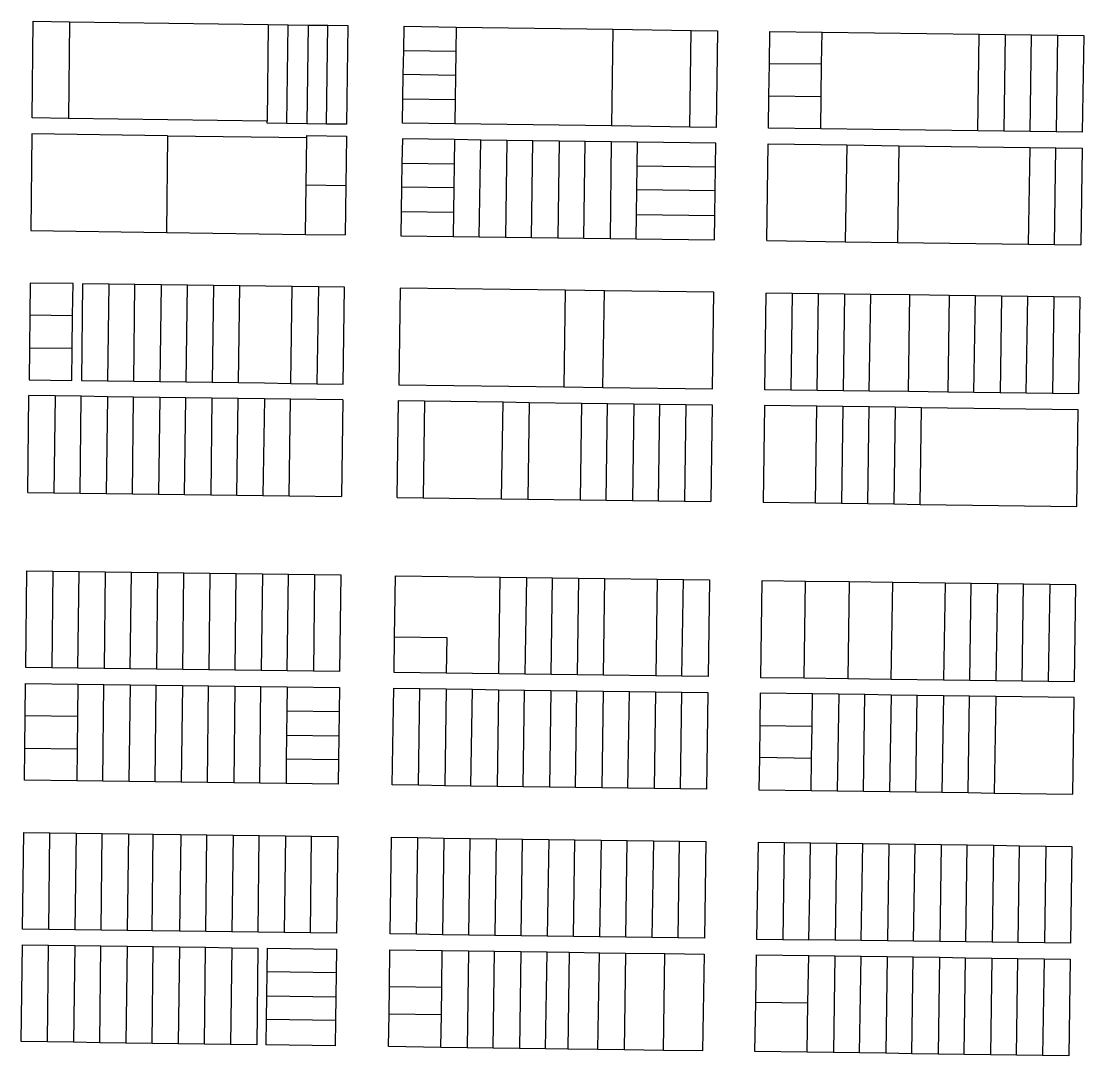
# Model space of a CAD drawing. Header units: inches. Extents: x 486468 to 494399, y 5455955 to 5460553.
# Drawn here: x 493523.7 to 493931.9, y 5456436.7 to 5456834.2 of the extents above; entities that cross this region are included whole.
import ezdxf

# ---------------------------------------------------------------- set-up
doc = ezdxf.new("R2010")
doc.units = ezdxf.units.IN
doc.header["$MEASUREMENT"] = 0
doc.layers.add('ParcelLines', color=10, linetype='Continuous')

msp = doc.modelspace()

# ---------------------------------------------------------------- linework, layer by layer
at = {"layer": 'ParcelLines', "color": 1}
for p, q in [((493527.808, 5456797.068), (493528.199, 5456834.226)), ((493528.199, 5456834.226), (493542.249, 5456834.036)), ((493542.249, 5456834.036), (493618.549, 5456832.987)), ((493618.549, 5456832.987), (493626.199, 5456832.887)), ((493626.199, 5456832.887), (493633.849, 5456832.777)), ((493633.849, 5456832.777), (493641.499, 5456832.677)), ((493640.999, 5456794.737), (493641.499, 5456832.677)), ((493641.499, 5456832.677), (493649.099, 5456832.577)), ((493649.099, 5456832.577), (493648.649, 5456794.627)), ((493670.609, 5456823.027), (493670.749, 5456832.277)), ((493670.749, 5456832.277), (493690.799, 5456831.997)), ((493690.799, 5456831.997), (493690.669, 5456822.727)), ((493690.799, 5456831.997), (493751.047, 5456831.148)), ((493751.047, 5456831.148), (493781.147, 5456830.718)), ((493781.147, 5456830.718), (493791.197, 5456830.578)), ((493791.197, 5456830.578), (493790.648, 5456793.428)), ((493811.137, 5456817.928), (493811.297, 5456830.328)), ((493811.297, 5456830.328), (493831.397, 5456830.059)), ((493831.397, 5456830.059), (493891.747, 5456829.259)), ((493891.747, 5456829.259), (493901.797, 5456829.129)), ((493901.797, 5456829.129), (493901.247, 5456791.98)), ((493901.797, 5456829.129), (493911.847, 5456828.99)), ((493911.847, 5456828.99), (493921.897, 5456828.86)), ((493921.897, 5456828.86), (493931.947, 5456828.73)), ((493931.947, 5456828.73), (493931.397, 5456791.58)), ((493670.479, 5456813.727), (493670.609, 5456823.027)), ((493690.669, 5456822.727), (493690.529, 5456813.427)), ((493810.967, 5456805.528), (493811.137, 5456817.928)), ((493831.057, 5456805.279), (493831.227, 5456817.679)), ((493670.339, 5456804.427), (493670.479, 5456813.727)), ((493690.529, 5456813.427), (493670.479, 5456813.727)), ((493690.529, 5456813.427), (493690.389, 5456804.127)), ((493670.199, 5456795.127), (493670.339, 5456804.427)), ((493670.339, 5456804.427), (493690.389, 5456804.127)), ((493690.389, 5456804.127), (493690.249, 5456794.847)), ((493810.798, 5456793.178), (493810.967, 5456805.528)), ((493830.898, 5456792.909), (493831.057, 5456805.279)), ((493541.8, 5456796.876), (493527.808, 5456797.068)), ((493618.149, 5456795.827), (493541.8, 5456796.876)), ((493618.149, 5456795.077), (493618.149, 5456795.827)), ((493625.749, 5456794.967), (493618.149, 5456795.077)), ((493633.399, 5456794.847), (493625.749, 5456794.967)), ((493640.999, 5456794.737), (493633.399, 5456794.847)), ((493648.649, 5456794.627), (493640.999, 5456794.737)), ((493690.249, 5456794.847), (493670.199, 5456795.127)), ((493750.499, 5456793.998), (493690.249, 5456794.847)), ((493527.741, 5456790.975), (493527.3, 5456753.776)), ((493579.9, 5456790.258), (493527.741, 5456790.975)), ((493579.9, 5456790.258), (493579.45, 5456753.077)), ((493579.9, 5456790.258), (493633.349, 5456789.524)), ((493633.349, 5456789.524), (493633.349, 5456790.277)), ((493633.349, 5456790.277), (493648.599, 5456790.077)), ((493648.599, 5456790.077), (493648.38, 5456771.127)), ((493780.598, 5456793.568), (493750.499, 5456793.998)), ((493790.648, 5456793.428), (493780.598, 5456793.568)), ((493830.898, 5456792.909), (493810.798, 5456793.178)), ((493891.197, 5456792.109), (493830.898, 5456792.909)), ((493901.247, 5456791.98), (493891.197, 5456792.109)), ((493911.297, 5456791.85), (493901.247, 5456791.98)), ((493921.347, 5456791.71), (493911.297, 5456791.85)), ((493931.397, 5456791.58), (493921.347, 5456791.71)), ((493633.13, 5456771.327), (493633.349, 5456789.524)), ((493670.099, 5456789.027), (493669.959, 5456779.727)), ((493690.149, 5456788.747), (493670.099, 5456789.027)), ((493700.199, 5456788.597), (493690.149, 5456788.747)), ((493710.249, 5456788.457), (493700.199, 5456788.597)), ((493710.249, 5456788.457), (493709.7, 5456751.278)), ((493720.299, 5456788.318), (493710.249, 5456788.457)), ((493730.349, 5456788.178), (493720.299, 5456788.318)), ((493740.349, 5456788.038), (493730.349, 5456788.178)), ((493750.399, 5456787.898), (493740.349, 5456788.038)), ((493760.449, 5456787.758), (493750.399, 5456787.898)), ((493760.309, 5456778.628), (493760.449, 5456787.758)), ((493790.598, 5456787.328), (493760.449, 5456787.758)), ((493790.468, 5456778.228), (493790.598, 5456787.328)), ((493810.149, 5456749.929), (493810.698, 5456787.078)), ((493810.698, 5456787.078), (493840.848, 5456786.679)), ((493840.848, 5456786.679), (493840.298, 5456749.53)), ((493840.848, 5456786.679), (493860.948, 5456786.409)), ((493860.948, 5456786.409), (493911.197, 5456785.75)), ((493911.197, 5456785.75), (493921.247, 5456785.61)), ((493921.247, 5456785.61), (493931.297, 5456785.48)), ((493931.297, 5456785.48), (493930.798, 5456748.331)), ((493669.959, 5456779.727), (493669.82, 5456770.427)), ((493669.959, 5456779.727), (493690.009, 5456779.427)), ((493690.009, 5456779.427), (493689.879, 5456770.177)), ((493760.179, 5456769.479), (493760.309, 5456778.628)), ((493790.329, 5456769.079), (493790.468, 5456778.228)), ((493632.9, 5456752.338), (493633.13, 5456771.327)), ((493633.13, 5456771.327), (493648.38, 5456771.127)), ((493648.38, 5456771.127), (493648.15, 5456752.128)), ((493669.82, 5456770.427), (493669.69, 5456761.128)), ((493689.879, 5456770.177), (493669.82, 5456770.427)), ((493689.879, 5456770.177), (493689.74, 5456760.878)), ((493760.039, 5456760.029), (493760.179, 5456769.479)), ((493790.189, 5456759.629), (493790.329, 5456769.079)), ((493669.69, 5456761.128), (493669.55, 5456751.828)), ((493669.69, 5456761.128), (493689.74, 5456760.878)), ((493759.899, 5456750.589), (493760.039, 5456760.029)), ((493790.049, 5456750.179), (493790.189, 5456759.629)), ((493527.3, 5456753.776), (493579.45, 5456753.077)), ((493579.45, 5456753.077), (493632.9, 5456752.338)), ((493632.9, 5456752.338), (493648.15, 5456752.128)), ((493669.55, 5456751.828), (493689.6, 5456751.558)), ((493689.6, 5456751.558), (493699.65, 5456751.418)), ((493699.65, 5456751.418), (493709.7, 5456751.278)), ((493709.7, 5456751.278), (493719.749, 5456751.138)), ((493719.749, 5456751.138), (493729.799, 5456750.999)), ((493729.799, 5456750.999), (493739.849, 5456750.869)), ((493739.849, 5456750.869), (493749.899, 5456750.729)), ((493749.899, 5456750.729), (493759.899, 5456750.589)), ((493759.899, 5456750.589), (493790.049, 5456750.179)), ((493810.149, 5456749.929), (493840.298, 5456749.53)), ((493840.298, 5456749.53), (493860.398, 5456749.26)), ((493860.398, 5456749.26), (493910.648, 5456748.601)), ((493910.648, 5456748.601), (493920.748, 5456748.461)), ((493920.748, 5456748.461), (493930.798, 5456748.331)), ((493527.051, 5456733.626), (493526.921, 5456721.476)), ((493543.551, 5456733.427), (493527.051, 5456733.626)), ((493543.401, 5456721.227), (493543.551, 5456733.427)), ((493547.201, 5456733.377), (493546.751, 5456696.177)), ((493557.251, 5456733.247), (493547.201, 5456733.377)), ((493567.35, 5456733.107), (493557.251, 5456733.247)), ((493577.4, 5456732.977), (493567.35, 5456733.107)), ((493577.4, 5456732.977), (493576.951, 5456695.777)), ((493587.5, 5456732.837), (493577.4, 5456732.977)), ((493597.55, 5456732.697), (493587.5, 5456732.837)), ((493607.6, 5456732.567), (493597.55, 5456732.697)), ((493607.101, 5456695.377), (493607.6, 5456732.567)), ((493637.85, 5456732.158), (493627.75, 5456732.298)), ((493647.9, 5456732.028), (493637.85, 5456732.158)), ((493647.35, 5456694.828), (493647.9, 5456732.028)), ((493669.25, 5456731.728), (493668.7, 5456694.578)), ((493732.7, 5456730.859), (493669.25, 5456731.728)), ((493732.7, 5456730.859), (493732.15, 5456693.709)), ((493747.75, 5456730.649), (493732.7, 5456730.859)), ((493789.749, 5456730.079), (493747.75, 5456730.649)), ((493789.25, 5456692.93), (493789.749, 5456730.079)), ((493809.35, 5456692.63), (493809.899, 5456729.779)), ((493819.949, 5456729.649), (493809.899, 5456729.779)), ((493829.998, 5456729.51), (493819.949, 5456729.649)), ((493840.048, 5456729.38), (493829.998, 5456729.51)), ((493840.048, 5456729.38), (493839.499, 5456692.231)), ((493850.098, 5456729.25), (493840.048, 5456729.38)), ((493865.148, 5456729.05), (493850.098, 5456729.25)), ((493880.248, 5456728.85), (493865.148, 5456729.05)), ((493890.298, 5456728.71), (493880.248, 5456728.85)), ((493900.348, 5456728.581), (493890.298, 5456728.71)), ((493900.348, 5456728.581), (493899.798, 5456691.432)), ((493910.398, 5456728.451), (493900.348, 5456728.581)), ((493920.448, 5456728.311), (493910.398, 5456728.451)), ((493930.498, 5456728.181), (493920.448, 5456728.311)), ((493930.498, 5456728.181), (493929.948, 5456691.032)), ((493526.921, 5456721.476), (493526.781, 5456708.676)), ((493543.251, 5456708.427), (493543.401, 5456721.227)), ((493526.781, 5456708.676), (493526.651, 5456696.476)), ((493543.101, 5456696.227), (493543.251, 5456708.427)), ((493526.651, 5456696.476), (493543.101, 5456696.227)), ((493546.751, 5456696.177), (493556.801, 5456696.047)), ((493556.801, 5456696.047), (493566.901, 5456695.907)), ((493566.901, 5456695.907), (493576.951, 5456695.777)), ((493576.951, 5456695.777), (493587.001, 5456695.647)), ((493587.001, 5456695.647), (493597.051, 5456695.507)), ((493597.051, 5456695.507), (493607.101, 5456695.377)), ((493627.251, 5456695.097), (493637.301, 5456694.968)), ((493637.301, 5456694.968), (493647.35, 5456694.828)), ((493668.7, 5456694.578), (493732.15, 5456693.709)), ((493732.15, 5456693.709), (493747.2, 5456693.509)), ((493747.2, 5456693.509), (493789.25, 5456692.93)), ((493819.4, 5456692.5), (493809.35, 5456692.63)), ((493829.45, 5456692.371), (493819.4, 5456692.5)), ((493839.499, 5456692.231), (493829.45, 5456692.371)), ((493849.549, 5456692.101), (493839.499, 5456692.231)), ((493864.648, 5456691.901), (493849.549, 5456692.101)), ((493526.152, 5456653.177), (493526.551, 5456690.376)), ((493536.651, 5456690.236), (493526.551, 5456690.376)), ((493546.701, 5456690.107), (493536.651, 5456690.236)), ((493556.751, 5456689.967), (493546.701, 5456690.107)), ((493556.751, 5456689.967), (493556.302, 5456652.778)), ((493566.801, 5456689.827), (493556.751, 5456689.967)), ((493566.351, 5456652.648), (493566.801, 5456689.827)), ((493576.851, 5456689.687), (493566.801, 5456689.827)), ((493586.901, 5456689.557), (493576.851, 5456689.687)), ((493586.451, 5456652.378), (493586.901, 5456689.557)), ((493596.951, 5456689.417), (493586.901, 5456689.557)), ((493596.951, 5456689.417), (493596.451, 5456652.248)), ((493607.051, 5456689.277), (493596.951, 5456689.417)), ((493617.101, 5456689.137), (493607.051, 5456689.277)), ((493617.101, 5456689.137), (493616.551, 5456651.978)), ((493627.151, 5456688.997), (493617.101, 5456689.137)), ((493626.601, 5456651.848), (493627.151, 5456688.997)), ((493647.251, 5456688.728), (493627.151, 5456688.997)), ((493647.251, 5456688.728), (493646.701, 5456651.579)), ((493668.051, 5456651.279), (493668.6, 5456688.478)), ((493668.6, 5456688.478), (493678.65, 5456688.338)), ((493678.65, 5456688.338), (493708.8, 5456687.929)), ((493708.251, 5456650.749), (493708.8, 5456687.929)), ((493708.8, 5456687.929), (493718.8, 5456687.789)), ((493879.698, 5456691.701), (493864.648, 5456691.901)), ((493889.748, 5456691.571), (493879.698, 5456691.701)), ((493899.798, 5456691.432), (493889.748, 5456691.571)), ((493909.848, 5456691.302), (493899.798, 5456691.432)), ((493919.898, 5456691.172), (493909.848, 5456691.302)), ((493929.948, 5456691.032), (493919.898, 5456691.172)), ((493718.8, 5456687.789), (493738.9, 5456687.52)), ((493738.9, 5456687.52), (493738.4, 5456650.35)), ((493738.9, 5456687.52), (493748.95, 5456687.38)), ((493748.95, 5456687.38), (493759, 5456687.24)), ((493759, 5456687.24), (493769.05, 5456687.11)), ((493769.05, 5456687.11), (493779.1, 5456686.97)), ((493779.1, 5456686.97), (493789.15, 5456686.83)), ((493789.15, 5456686.83), (493788.6, 5456649.68)), ((493809.25, 5456686.58), (493808.75, 5456649.43)), ((493829.35, 5456686.301), (493809.25, 5456686.58)), ((493828.85, 5456649.151), (493829.35, 5456686.301)), ((493839.4, 5456686.171), (493829.35, 5456686.301)), ((493849.449, 5456686.031), (493839.4, 5456686.171)), ((493848.95, 5456648.881), (493849.449, 5456686.031)), ((493859.499, 5456685.891), (493849.449, 5456686.031)), ((493869.548, 5456685.751), (493859.499, 5456685.891)), ((493929.848, 5456684.932), (493869.548, 5456685.751)), ((493929.349, 5456647.782), (493929.848, 5456684.932)), ((493526.152, 5456653.177), (493536.202, 5456653.047)), ((493536.202, 5456653.047), (493546.252, 5456652.907)), ((493546.252, 5456652.907), (493556.302, 5456652.778)), ((493556.302, 5456652.778), (493566.351, 5456652.648)), ((493566.351, 5456652.648), (493576.401, 5456652.518)), ((493576.401, 5456652.518), (493586.451, 5456652.378)), ((493586.451, 5456652.378), (493596.451, 5456652.248)), ((493596.451, 5456652.248), (493606.501, 5456652.118)), ((493606.501, 5456652.118), (493616.551, 5456651.978)), ((493616.551, 5456651.978), (493626.601, 5456651.848)), ((493626.601, 5456651.848), (493646.701, 5456651.579)), ((493668.051, 5456651.279), (493678.101, 5456651.149)), ((493678.101, 5456651.149), (493708.251, 5456650.749)), ((493708.251, 5456650.749), (493718.301, 5456650.619)), ((493718.301, 5456650.619), (493738.4, 5456650.35)), ((493738.4, 5456650.35), (493748.45, 5456650.22)), ((493748.45, 5456650.22), (493758.5, 5456650.08)), ((493758.5, 5456650.08), (493768.5, 5456649.95)), ((493768.5, 5456649.95), (493778.55, 5456649.82)), ((493778.55, 5456649.82), (493788.6, 5456649.68)), ((493808.75, 5456649.43), (493828.85, 5456649.151)), ((493828.85, 5456649.151), (493838.9, 5456649.021)), ((493838.9, 5456649.021), (493848.95, 5456648.881)), ((493848.95, 5456648.881), (493859, 5456648.741)), ((493859, 5456648.741), (493869.05, 5456648.601)), ((493869.05, 5456648.601), (493929.349, 5456647.782)), ((493525.354, 5456585.927), (493525.802, 5456623.077)), ((493525.802, 5456623.077), (493535.852, 5456622.947)), ((493535.852, 5456622.947), (493535.404, 5456585.797)), ((493535.852, 5456622.947), (493545.902, 5456622.807)), ((493545.452, 5456585.657), (493545.902, 5456622.807)), ((493545.902, 5456622.807), (493555.952, 5456622.677)), ((493555.952, 5456622.677), (493555.502, 5456585.528)), ((493555.952, 5456622.677), (493566.002, 5456622.548)), ((493565.552, 5456585.398), (493566.002, 5456622.548)), ((493566.002, 5456622.548), (493576.052, 5456622.408)), ((493576.052, 5456622.408), (493575.652, 5456585.259)), ((493576.052, 5456622.408), (493586.102, 5456622.278)), ((493585.702, 5456585.129), (493586.102, 5456622.278)), ((493586.102, 5456622.278), (493596.152, 5456622.138)), ((493596.152, 5456622.138), (493606.202, 5456622.008)), ((493605.802, 5456584.859), (493606.202, 5456622.008)), ((493606.202, 5456622.008), (493616.302, 5456621.878)), ((493616.302, 5456621.878), (493615.852, 5456584.729)), ((493616.302, 5456621.878), (493626.351, 5456621.738)), ((493626.351, 5456621.738), (493636.401, 5456621.608)), ((493636.401, 5456621.608), (493635.952, 5456584.459)), ((493636.401, 5456621.608), (493646.451, 5456621.479)), ((493646.451, 5456621.479), (493646.002, 5456584.329)), ((493667.102, 5456597.73), (493667.451, 5456621.179)), ((493667.451, 5456621.179), (493707.651, 5456620.639)), ((493707.651, 5456620.639), (493717.751, 5456620.509)), ((493717.751, 5456620.509), (493727.801, 5456620.379)), ((493727.251, 5456583.23), (493727.801, 5456620.379)), ((493727.801, 5456620.379), (493737.851, 5456620.25)), ((493737.851, 5456620.25), (493747.901, 5456620.12)), ((493747.901, 5456620.12), (493768.051, 5456619.85)), ((493768.051, 5456619.85), (493778.101, 5456619.71)), ((493778.101, 5456619.71), (493788.15, 5456619.58)), ((493788.15, 5456619.58), (493787.601, 5456582.431)), ((493808.25, 5456619.23), (493807.751, 5456582.131)), ((493825, 5456619.011), (493808.25, 5456619.23)), ((493824.501, 5456581.902), (493825, 5456619.011)), ((493841.75, 5456618.791), (493825, 5456619.011)), ((493858.55, 5456618.561), (493841.75, 5456618.791)), ((493858, 5456581.442), (493858.55, 5456618.561)), ((493878.65, 5456618.292), (493858.55, 5456618.561)), ((493888.7, 5456618.162), (493878.65, 5456618.292)), ((493888.15, 5456581.032), (493888.7, 5456618.162)), ((493898.75, 5456618.033), (493888.7, 5456618.162)), ((493898.75, 5456618.033), (493898.2, 5456580.893)), ((493908.8, 5456617.893), (493898.75, 5456618.033)), ((493918.85, 5456617.763), (493908.8, 5456617.893)), ((493928.9, 5456617.633), (493918.85, 5456617.763)), ((493928.35, 5456580.483), (493928.9, 5456617.633)), ((493666.902, 5456584.03), (493667.102, 5456597.73)), ((493667.102, 5456597.73), (493687.201, 5456597.48)), ((493535.404, 5456585.797), (493525.354, 5456585.927)), ((493545.452, 5456585.657), (493535.404, 5456585.797)), ((493555.502, 5456585.528), (493545.452, 5456585.657)), ((493565.552, 5456585.398), (493555.502, 5456585.528)), ((493575.652, 5456585.259), (493565.552, 5456585.398)), ((493585.702, 5456585.129), (493575.652, 5456585.259)), ((493595.752, 5456584.999), (493585.702, 5456585.129)), ((493605.802, 5456584.859), (493595.752, 5456584.999)), ((493615.852, 5456584.729), (493605.802, 5456584.859)), ((493625.902, 5456584.599), (493615.852, 5456584.729)), ((493635.952, 5456584.459), (493625.902, 5456584.599)), ((493646.002, 5456584.329), (493635.952, 5456584.459)), ((493687.002, 5456583.77), (493666.902, 5456584.03)), ((493707.151, 5456583.5), (493687.002, 5456583.77)), ((493717.201, 5456583.37), (493707.151, 5456583.5)), ((493727.251, 5456583.23), (493717.201, 5456583.37)), ((493737.301, 5456583.1), (493727.251, 5456583.23)), ((493747.351, 5456582.961), (493737.301, 5456583.1)), ((493767.501, 5456582.701), (493747.351, 5456582.961)), ((493777.551, 5456582.561), (493767.501, 5456582.701)), ((493787.601, 5456582.431), (493777.551, 5456582.561)), ((493807.751, 5456582.131), (493824.501, 5456581.902)), ((493824.501, 5456581.902), (493841.251, 5456581.672)), ((493525.154, 5456567.328), (493525.304, 5456579.828)), ((493525.304, 5456579.828), (493545.404, 5456579.558)), ((493545.404, 5456579.558), (493545.254, 5456567.078)), ((493545.404, 5456579.558), (493555.452, 5456579.428)), ((493555.004, 5456542.278), (493555.452, 5456579.428)), ((493555.452, 5456579.428), (493565.502, 5456579.288)), ((493565.502, 5456579.288), (493575.552, 5456579.159)), ((493575.552, 5456579.159), (493585.602, 5456579.029)), ((493585.602, 5456579.029), (493585.154, 5456541.879)), ((493585.602, 5456579.029), (493595.652, 5456578.889)), ((493595.652, 5456578.889), (493605.702, 5456578.759)), ((493605.702, 5456578.759), (493615.752, 5456578.629)), ((493615.353, 5456541.479), (493615.752, 5456578.629)), ((493615.752, 5456578.629), (493625.802, 5456578.499)), ((493625.802, 5456578.499), (493645.952, 5456578.229)), ((493645.952, 5456578.229), (493645.832, 5456568.929)), ((493666.252, 5456540.78), (493666.802, 5456577.93)), ((493666.802, 5456577.93), (493676.852, 5456577.8)), ((493676.302, 5456540.65), (493676.852, 5456577.8)), ((493676.852, 5456577.8), (493686.902, 5456577.66)), ((493686.902, 5456577.66), (493697.002, 5456577.53)), ((493841.251, 5456581.672), (493858, 5456581.442)), ((493858, 5456581.442), (493878.1, 5456581.172)), ((493878.1, 5456581.172), (493888.15, 5456581.032)), ((493888.15, 5456581.032), (493898.2, 5456580.893)), ((493898.2, 5456580.893), (493908.25, 5456580.763)), ((493908.25, 5456580.763), (493918.3, 5456580.623)), ((493918.3, 5456580.623), (493928.35, 5456580.483)), ((493696.452, 5456540.38), (493697.002, 5456577.53)), ((493697.002, 5456577.53), (493707.051, 5456577.39)), ((493707.051, 5456577.39), (493717.101, 5456577.26)), ((493717.101, 5456577.26), (493727.151, 5456577.13)), ((493727.151, 5456577.13), (493726.602, 5456539.98)), ((493727.151, 5456577.13), (493737.201, 5456577)), ((493737.201, 5456577), (493747.301, 5456576.861)), ((493747.301, 5456576.861), (493757.351, 5456576.731)), ((493756.802, 5456539.581), (493757.351, 5456576.731)), ((493757.351, 5456576.731), (493767.401, 5456576.601)), ((493767.401, 5456576.601), (493777.451, 5456576.471)), ((493777.451, 5456576.471), (493787.551, 5456576.331)), ((493787.551, 5456576.331), (493787.001, 5456539.181)), ((493807.651, 5456576.031), (493807.471, 5456563.631)), ((493827.751, 5456575.762), (493807.651, 5456576.031)), ((493827.571, 5456563.382), (493827.751, 5456575.762)), ((493837.801, 5456575.622), (493827.751, 5456575.762)), ((493837.801, 5456575.622), (493837.251, 5456538.482)), ((493847.851, 5456575.482), (493837.801, 5456575.622)), ((493847.301, 5456538.352), (493847.851, 5456575.482)), ((493857.901, 5456575.342), (493847.851, 5456575.482)), ((493867.95, 5456575.212), (493857.901, 5456575.342)), ((493867.401, 5456538.083), (493867.95, 5456575.212)), ((493878, 5456575.072), (493867.95, 5456575.212)), ((493878, 5456575.072), (493877.451, 5456537.953)), ((493888.05, 5456574.932), (493878, 5456575.072)), ((493898.1, 5456574.793), (493888.05, 5456574.932)), ((493898.1, 5456574.793), (493897.551, 5456537.684)), ((493928.25, 5456574.383), (493898.1, 5456574.793)), ((493927.701, 5456537.284), (493928.25, 5456574.383)), ((493525.004, 5456554.878), (493525.154, 5456567.328)), ((493545.254, 5456567.078), (493525.154, 5456567.328)), ((493545.254, 5456567.078), (493545.104, 5456554.628)), ((493625.702, 5456569.179), (493625.602, 5456559.929)), ((493645.832, 5456568.929), (493645.722, 5456559.629)), ((493807.471, 5456563.631), (493807.291, 5456551.281)), ((493827.381, 5456550.982), (493827.571, 5456563.382)), ((493625.602, 5456559.929), (493625.502, 5456550.629)), ((493645.722, 5456559.629), (493645.612, 5456550.379)), ((493524.854, 5456542.678), (493525.004, 5456554.878)), ((493525.004, 5456554.878), (493545.104, 5456554.628)), ((493625.502, 5456550.629), (493625.402, 5456541.349)), ((493645.612, 5456550.379), (493645.502, 5456541.079)), ((493807.291, 5456551.281), (493807.101, 5456538.881)), ((493544.954, 5456542.408), (493524.854, 5456542.678)), ((493555.004, 5456542.278), (493544.954, 5456542.408)), ((493565.054, 5456542.148), (493555.004, 5456542.278)), ((493575.104, 5456542.018), (493565.054, 5456542.148)), ((493585.154, 5456541.879), (493575.104, 5456542.018)), ((493595.253, 5456541.749), (493585.154, 5456541.879)), ((493605.303, 5456541.619), (493595.253, 5456541.749)), ((493615.353, 5456541.479), (493605.303, 5456541.619)), ((493625.402, 5456541.349), (493615.353, 5456541.479)), ((493645.502, 5456541.079), (493625.402, 5456541.349)), ((493676.302, 5456540.65), (493666.252, 5456540.78)), ((493686.402, 5456540.51), (493676.302, 5456540.65)), ((493696.452, 5456540.38), (493686.402, 5456540.51)), ((493706.502, 5456540.25), (493696.452, 5456540.38)), ((493716.552, 5456540.12), (493706.502, 5456540.25)), ((493726.602, 5456539.98), (493716.552, 5456540.12)), ((493736.702, 5456539.85), (493726.602, 5456539.98)), ((493746.752, 5456539.721), (493736.702, 5456539.85)), ((493756.802, 5456539.581), (493746.752, 5456539.721)), ((493766.851, 5456539.451), (493756.802, 5456539.581)), ((493776.951, 5456539.311), (493766.851, 5456539.451)), ((493787.001, 5456539.181), (493776.951, 5456539.311)), ((493807.101, 5456538.881), (493827.201, 5456538.612)), ((493827.201, 5456538.612), (493837.251, 5456538.482)), ((493837.251, 5456538.482), (493847.301, 5456538.352)), ((493847.301, 5456538.352), (493857.351, 5456538.223)), ((493857.351, 5456538.223), (493867.401, 5456538.083)), ((493867.401, 5456538.083), (493877.451, 5456537.953)), ((493877.451, 5456537.953), (493887.501, 5456537.823)), ((493887.501, 5456537.823), (493897.551, 5456537.684)), ((493897.551, 5456537.684), (493927.701, 5456537.284)), ((493524.155, 5456485.429), (493524.604, 5456522.578)), ((493524.604, 5456522.578), (493534.654, 5456522.438)), ((493534.654, 5456522.438), (493544.704, 5456522.308)), ((493544.704, 5456522.308), (493554.754, 5456522.178)), ((493554.754, 5456522.178), (493564.854, 5456522.048)), ((493564.854, 5456522.048), (493574.354, 5456521.918)), ((493574.354, 5456521.918), (493584.954, 5456521.779)), ((493584.954, 5456521.779), (493595.004, 5456521.639)), ((493595.004, 5456521.639), (493605.054, 5456521.509)), ((493605.054, 5456521.509), (493615.104, 5456521.379)), ((493614.654, 5456484.19), (493615.104, 5456521.379)), ((493615.104, 5456521.379), (493625.153, 5456521.239)), ((493625.153, 5456521.239), (493635.203, 5456521.109)), ((493635.203, 5456521.109), (493645.253, 5456520.979)), ((493645.253, 5456520.979), (493644.804, 5456483.78)), ((493665.403, 5456483.53), (493665.952, 5456520.68)), ((493665.952, 5456520.68), (493676.002, 5456520.54)), ((493676.002, 5456520.54), (493686.102, 5456520.4)), ((493686.102, 5456520.4), (493685.553, 5456483.251)), ((493686.102, 5456520.4), (493696.152, 5456520.271)), ((493695.603, 5456483.121), (493696.152, 5456520.271)), ((493696.152, 5456520.271), (493706.202, 5456520.131)), ((493706.202, 5456520.131), (493705.653, 5456482.981)), ((493706.202, 5456520.131), (493716.252, 5456519.991)), ((493716.252, 5456519.991), (493726.352, 5456519.851)), ((493726.352, 5456519.851), (493725.802, 5456482.701)), ((493726.352, 5456519.851), (493736.402, 5456519.721)), ((493735.852, 5456482.571), (493736.402, 5456519.721)), ((493736.402, 5456519.721), (493746.452, 5456519.582)), ((493746.452, 5456519.582), (493745.902, 5456482.432)), ((493746.452, 5456519.582), (493756.502, 5456519.442)), ((493755.952, 5456482.292), (493756.502, 5456519.442)), ((493756.502, 5456519.442), (493766.552, 5456519.312)), ((493766.552, 5456519.312), (493766.002, 5456482.162)), ((493766.552, 5456519.312), (493776.652, 5456519.172)), ((493776.052, 5456482.022), (493776.652, 5456519.172)), ((493776.652, 5456519.172), (493786.702, 5456519.032)), ((493786.702, 5456519.032), (493786.152, 5456481.882)), ((493806.809, 5456518.782), (493806.257, 5456481.582)), ((493806.809, 5456518.782), (493816.855, 5456518.647)), ((493816.855, 5456518.647), (493816.304, 5456481.448)), ((493816.855, 5456518.647), (493826.901, 5456518.513)), ((493826.631, 5456499.933), (493826.901, 5456518.513)), ((493826.901, 5456518.513), (493836.951, 5456518.383)), ((493836.951, 5456518.383), (493836.402, 5456481.183)), ((493836.951, 5456518.383), (493847.001, 5456518.243)), ((493847.001, 5456518.243), (493857.051, 5456518.113)), ((493857.051, 5456518.113), (493867.101, 5456517.983)), ((493866.551, 5456480.783), (493867.101, 5456517.983)), ((493867.101, 5456517.983), (493877.151, 5456517.843)), ((493877.151, 5456517.843), (493887.201, 5456517.713)), ((493887.201, 5456517.713), (493897.251, 5456517.584)), ((493897.251, 5456517.584), (493896.701, 5456480.384)), ((493897.251, 5456517.584), (493907.301, 5456517.444)), ((493907.301, 5456517.444), (493917.351, 5456517.314)), ((493917.351, 5456517.314), (493927.401, 5456517.184)), ((493927.401, 5456517.184), (493926.851, 5456479.984)), ((493534.255, 5456485.289), (493524.155, 5456485.429)), ((493544.305, 5456485.159), (493534.255, 5456485.289)), ((493554.355, 5456485.019), (493544.305, 5456485.159)), ((493564.405, 5456484.879), (493554.355, 5456485.019)), ((493573.905, 5456484.749), (493564.405, 5456484.879)), ((493584.504, 5456484.609), (493573.905, 5456484.749)), ((493594.554, 5456484.47), (493584.504, 5456484.609)), ((493604.604, 5456484.33), (493594.554, 5456484.47)), ((493614.654, 5456484.19), (493604.604, 5456484.33)), ((493624.704, 5456484.06), (493614.654, 5456484.19)), ((493634.754, 5456483.92), (493624.704, 5456484.06)), ((493644.804, 5456483.78), (493634.754, 5456483.92)), ((493675.503, 5456483.391), (493665.403, 5456483.53)), ((493685.553, 5456483.251), (493675.503, 5456483.391)), ((493695.603, 5456483.121), (493685.553, 5456483.251)), ((493705.653, 5456482.981), (493695.603, 5456483.121)), ((493715.702, 5456482.841), (493705.653, 5456482.981)), ((493725.802, 5456482.701), (493715.702, 5456482.841)), ((493735.852, 5456482.571), (493725.802, 5456482.701)), ((493745.902, 5456482.432), (493735.852, 5456482.571)), ((493755.952, 5456482.292), (493745.902, 5456482.432)), ((493766.002, 5456482.162), (493755.952, 5456482.292)), ((493776.052, 5456482.022), (493766.002, 5456482.162)), ((493786.152, 5456481.882), (493776.052, 5456482.022)), ((493806.257, 5456481.582), (493816.304, 5456481.448)), ((493816.304, 5456481.448), (493826.352, 5456481.313)), ((493836.402, 5456481.183), (493826.352, 5456481.313)), ((493846.451, 5456481.053), (493836.402, 5456481.183)), ((493856.501, 5456480.913), (493846.451, 5456481.053)), ((493866.551, 5456480.783), (493856.501, 5456480.913)), ((493876.601, 5456480.653), (493866.551, 5456480.783)), ((493886.651, 5456480.513), (493876.601, 5456480.653)), ((493896.701, 5456480.384), (493886.651, 5456480.513)), ((493906.751, 5456480.254), (493896.701, 5456480.384)), ((493916.801, 5456480.114), (493906.751, 5456480.254)), ((493926.851, 5456479.984), (493916.801, 5456480.114)), ((493523.655, 5456442.179), (493524.105, 5456479.329)), ((493524.105, 5456479.329), (493534.155, 5456479.189)), ((493534.155, 5456479.189), (493544.205, 5456479.059)), ((493544.205, 5456479.059), (493554.255, 5456478.929)), ((493554.255, 5456478.929), (493564.305, 5456478.799)), ((493564.305, 5456478.799), (493574.355, 5456478.669)), ((493574.355, 5456478.669), (493584.455, 5456478.529)), ((493584.455, 5456478.529), (493594.504, 5456478.4)), ((493594.504, 5456478.4), (493604.554, 5456478.26)), ((493604.554, 5456478.26), (493614.604, 5456478.13)), ((493614.604, 5456478.13), (493614.155, 5456440.93)), ((493618.144, 5456468.93), (493618.254, 5456478.08)), ((493618.254, 5456478.08), (493644.754, 5456477.68)), ((493644.754, 5456477.68), (493644.644, 5456468.58)), ((493665.144, 5456463.38), (493665.353, 5456477.43)), ((493665.353, 5456477.43), (493685.453, 5456477.151)), ((493685.453, 5456477.151), (493695.503, 5456477.011)), ((493695.503, 5456477.011), (493705.553, 5456476.881)), ((493705.004, 5456439.682), (493705.553, 5456476.881)), ((493705.553, 5456476.881), (493715.653, 5456476.741)), ((493715.653, 5456476.741), (493725.702, 5456476.601)), ((493725.702, 5456476.601), (493734.202, 5456476.491)), ((493734.202, 5456476.491), (493745.802, 5456476.331)), ((493745.253, 5456439.132), (493745.802, 5456476.331)), ((493745.802, 5456476.331), (493755.852, 5456476.192)), ((493755.852, 5456476.192), (493770.952, 5456475.982)), ((493770.402, 5456438.793), (493770.952, 5456475.982)), ((493770.952, 5456475.982), (493786.052, 5456475.782)), ((493786.052, 5456475.782), (493785.502, 5456438.583)), ((493805.882, 5456457.232), (493806.152, 5456475.482)), ((493806.152, 5456475.482), (493826.252, 5456475.213)), ((493825.982, 5456456.934), (493826.252, 5456475.213)), ((493826.252, 5456475.213), (493836.302, 5456475.083)), ((493836.302, 5456475.083), (493835.752, 5456437.934)), ((493836.302, 5456475.083), (493846.352, 5456474.953)), ((493845.802, 5456437.804), (493846.352, 5456474.953)), ((493846.352, 5456474.953), (493856.401, 5456474.813)), ((493856.401, 5456474.813), (493866.451, 5456474.683)), ((493865.902, 5456437.534), (493866.451, 5456474.683)), ((493866.451, 5456474.683), (493876.501, 5456474.553)), ((493876.501, 5456474.553), (493875.952, 5456437.404)), ((493876.501, 5456474.553), (493886.551, 5456474.413)), ((493886.551, 5456474.413), (493896.601, 5456474.284)), ((493896.601, 5456474.284), (493896.052, 5456437.135)), ((493896.601, 5456474.284), (493906.651, 5456474.154)), ((493906.102, 5456437.005), (493906.651, 5456474.154)), ((493906.651, 5456474.154), (493916.701, 5456474.014)), ((493916.701, 5456474.014), (493926.751, 5456473.884)), ((493926.751, 5456473.884), (493926.202, 5456436.735)), ((493618.034, 5456459.78), (493618.144, 5456468.93)), ((493644.644, 5456468.58), (493644.534, 5456459.43)), ((493664.984, 5456452.73), (493665.144, 5456463.38)), ((493665.144, 5456463.38), (493685.244, 5456463.131)), ((493617.925, 5456450.63), (493618.034, 5456459.78)), ((493644.534, 5456459.43), (493644.424, 5456450.28)), ((493685.094, 5456452.481), (493685.244, 5456463.131)), ((493805.602, 5456438.333), (493805.882, 5456457.232)), ((493664.804, 5456440.231), (493664.984, 5456452.73)), ((493685.094, 5456452.481), (493664.984, 5456452.73)), ((493617.805, 5456440.88), (493617.925, 5456450.63)), ((493644.424, 5456450.28), (493644.305, 5456440.531)), ((493533.705, 5456442.039), (493523.655, 5456442.179)), ((493543.755, 5456441.899), (493533.705, 5456442.039)), ((493553.855, 5456441.759), (493543.755, 5456441.899)), ((493563.905, 5456441.629), (493553.855, 5456441.759)), ((493573.955, 5456441.489), (493563.905, 5456441.629)), ((493584.005, 5456441.349), (493573.955, 5456441.489)), ((493594.055, 5456441.209), (493584.005, 5456441.349)), ((493604.105, 5456441.07), (493594.055, 5456441.209)), ((493614.155, 5456440.93), (493604.105, 5456441.07)), ((493644.305, 5456440.531), (493617.805, 5456440.88)), ((493684.904, 5456439.962), (493664.804, 5456440.231)), ((493694.954, 5456439.822), (493684.904, 5456439.962)), ((493705.004, 5456439.682), (493694.954, 5456439.822)), ((493715.104, 5456439.542), (493705.004, 5456439.682)), ((493725.153, 5456439.402), (493715.104, 5456439.542)), ((493733.653, 5456439.292), (493725.153, 5456439.402)), ((493745.253, 5456439.132), (493733.653, 5456439.292)), ((493755.303, 5456438.993), (493745.253, 5456439.132)), ((493770.402, 5456438.793), (493755.303, 5456438.993)), ((493785.502, 5456438.583), (493770.402, 5456438.793)), ((493825.702, 5456438.064), (493805.602, 5456438.333)), ((493835.752, 5456437.934), (493825.702, 5456438.064)), ((493845.802, 5456437.804), (493835.752, 5456437.934)), ((493855.852, 5456437.674), (493845.802, 5456437.804)), ((493865.902, 5456437.534), (493855.852, 5456437.674)), ((493875.952, 5456437.404), (493865.902, 5456437.534)), ((493886.002, 5456437.274), (493875.952, 5456437.404)), ((493896.052, 5456437.135), (493886.002, 5456437.274)), ((493906.102, 5456437.005), (493896.052, 5456437.135)), ((493916.152, 5456436.875), (493906.102, 5456437.005)), ((493926.202, 5456436.735), (493916.152, 5456436.875))]:
    msp.add_line(p, q, dxfattribs=at)
for points in [[(493542.249, 5456834.036), (493542.249, 5456834.026), (493541.8, 5456796.876)], [(493618.549, 5456832.987), (493618.549, 5456832.977), (493618.149, 5456795.827)], [(493625.749, 5456794.967), (493625.749, 5456794.977), (493626.199, 5456832.877), (493626.199, 5456832.887)], [(493633.849, 5456832.777), (493633.399, 5456794.877), (493633.399, 5456794.847)], [(493751.047, 5456831.148), (493751.047, 5456831.128), (493750.499, 5456793.998)], [(493780.598, 5456793.568), (493780.598, 5456793.578), (493781.147, 5456830.718)], [(493831.227, 5456817.679), (493831.397, 5456830.029), (493831.397, 5456830.059)], [(493891.197, 5456792.109), (493891.747, 5456829.229), (493891.747, 5456829.259)], [(493911.297, 5456791.85), (493911.847, 5456828.98), (493911.847, 5456828.99)], [(493921.897, 5456828.86), (493921.897, 5456828.83), (493921.347, 5456791.71)], [(493670.609, 5456823.027), (493690.649, 5456822.727), (493690.669, 5456822.727)], [(493831.227, 5456817.679), (493811.147, 5456817.928), (493811.137, 5456817.928)], [(493810.967, 5456805.528), (493831.047, 5456805.279), (493831.057, 5456805.279)], [(493690.149, 5456788.747), (493690.149, 5456788.727), (493690.009, 5456779.427)], [(493699.65, 5456751.418), (493699.65, 5456751.428), (493700.199, 5456788.577), (493700.199, 5456788.597)], [(493719.749, 5456751.138), (493719.749, 5456751.178), (493720.299, 5456788.318)], [(493730.349, 5456788.178), (493729.799, 5456751.029), (493729.799, 5456750.999)], [(493739.849, 5456750.869), (493739.849, 5456750.879), (493740.349, 5456788.028), (493740.349, 5456788.038)], [(493750.399, 5456787.898), (493750.399, 5456787.878), (493749.899, 5456750.729)], [(493860.948, 5456786.409), (493860.948, 5456786.379), (493860.398, 5456749.26)], [(493911.197, 5456785.75), (493911.197, 5456785.73), (493910.648, 5456748.601)], [(493920.748, 5456748.461), (493921.247, 5456785.58), (493921.247, 5456785.61)], [(493760.309, 5456778.628), (493790.448, 5456778.228), (493790.468, 5456778.228)], [(493790.329, 5456769.079), (493790.299, 5456769.079), (493760.199, 5456769.479), (493760.179, 5456769.479)], [(493689.74, 5456760.878), (493689.6, 5456751.578), (493689.6, 5456751.558)], [(493760.039, 5456760.029), (493760.049, 5456760.029), (493790.189, 5456759.629)], [(493557.251, 5456733.247), (493557.251, 5456733.227), (493556.801, 5456696.077), (493556.801, 5456696.047)], [(493566.901, 5456695.907), (493566.901, 5456695.927), (493567.35, 5456733.107)], [(493587.001, 5456695.647), (493587.001, 5456695.677), (493587.5, 5456732.827), (493587.5, 5456732.837)], [(493597.55, 5456732.697), (493597.55, 5456732.677), (493597.051, 5456695.527), (493597.051, 5456695.507)], [(493627.75, 5456732.298), (493617.7, 5456732.427), (493607.6, 5456732.567)], [(493627.251, 5456695.097), (493627.251, 5456695.127), (493627.75, 5456732.278), (493627.75, 5456732.298)], [(493637.85, 5456732.158), (493637.301, 5456694.978), (493637.301, 5456694.968)], [(493747.2, 5456693.509), (493747.75, 5456730.629), (493747.75, 5456730.649)], [(493819.949, 5456729.649), (493819.4, 5456692.53), (493819.4, 5456692.5)], [(493829.45, 5456692.371), (493829.45, 5456692.381), (493829.998, 5456729.51)], [(493849.549, 5456692.101), (493849.549, 5456692.131), (493850.098, 5456729.25)], [(493864.648, 5456691.901), (493864.648, 5456691.931), (493865.148, 5456729.05)], [(493880.248, 5456728.85), (493879.698, 5456691.731), (493879.698, 5456691.701)], [(493889.748, 5456691.571), (493889.748, 5456691.581), (493890.298, 5456728.71)], [(493909.848, 5456691.302), (493909.848, 5456691.332), (493910.398, 5456728.451)], [(493920.448, 5456728.311), (493919.898, 5456691.182), (493919.898, 5456691.172)], [(493526.921, 5456721.476), (493526.951, 5456721.476), (493543.401, 5456721.227)], [(493543.251, 5456708.427), (493526.801, 5456708.676), (493526.781, 5456708.676)], [(493607.101, 5456695.377), (493617.151, 5456695.237), (493627.251, 5456695.097)], [(493536.651, 5456690.236), (493536.651, 5456690.226), (493536.202, 5456653.077), (493536.202, 5456653.047)], [(493546.252, 5456652.907), (493546.252, 5456652.927), (493546.701, 5456690.077), (493546.701, 5456690.107)], [(493576.851, 5456689.687), (493576.851, 5456689.677), (493576.401, 5456652.528), (493576.401, 5456652.518)], [(493606.501, 5456652.118), (493606.501, 5456652.128), (493607.051, 5456689.277)], [(493678.65, 5456688.338), (493678.65, 5456688.328), (493678.101, 5456651.179), (493678.101, 5456651.149)], [(493718.8, 5456687.789), (493718.8, 5456687.779), (493718.301, 5456650.629), (493718.301, 5456650.619)], [(493748.45, 5456650.22), (493748.45, 5456650.23), (493748.95, 5456687.38)], [(493759, 5456687.24), (493759, 5456687.23), (493758.5, 5456650.08)], [(493768.5, 5456649.95), (493769.05, 5456687.08), (493769.05, 5456687.11)], [(493779.1, 5456686.97), (493778.55, 5456649.83), (493778.55, 5456649.82)], [(493839.4, 5456686.171), (493839.4, 5456686.131), (493838.9, 5456649.021)], [(493859.499, 5456685.891), (493859.499, 5456685.881), (493859, 5456648.741)], [(493869.05, 5456648.601), (493869.548, 5456685.731), (493869.548, 5456685.751)], [(493596.152, 5456622.138), (493596.152, 5456622.128), (493595.752, 5456584.999)], [(493625.902, 5456584.599), (493626.351, 5456621.728), (493626.351, 5456621.738)], [(493707.151, 5456583.5), (493707.651, 5456620.629), (493707.651, 5456620.639)], [(493717.751, 5456620.509), (493717.201, 5456583.38), (493717.201, 5456583.37)], [(493737.851, 5456620.25), (493737.851, 5456620.23), (493737.301, 5456583.1)], [(493747.351, 5456582.961), (493747.901, 5456620.08), (493747.901, 5456620.12)], [(493768.051, 5456619.85), (493768.051, 5456619.83), (493767.501, 5456582.701)], [(493777.551, 5456582.561), (493778.101, 5456619.68), (493778.101, 5456619.71)], [(493841.75, 5456618.791), (493841.75, 5456618.781), (493841.251, 5456581.682), (493841.251, 5456581.672)], [(493878.65, 5456618.292), (493878.65, 5456618.282), (493878.1, 5456581.182), (493878.1, 5456581.172)], [(493908.25, 5456580.763), (493908.25, 5456580.783), (493908.8, 5456617.883), (493908.8, 5456617.893)], [(493918.85, 5456617.763), (493918.3, 5456580.633), (493918.3, 5456580.623)], [(493687.201, 5456597.48), (493687.002, 5456583.78), (493687.002, 5456583.77)], [(493565.502, 5456579.288), (493565.502, 5456579.278), (493565.054, 5456542.148)], [(493575.104, 5456542.018), (493575.104, 5456542.028), (493575.552, 5456579.159)], [(493595.253, 5456541.749), (493595.652, 5456578.879), (493595.652, 5456578.889)], [(493605.702, 5456578.759), (493605.303, 5456541.629), (493605.303, 5456541.619)], [(493625.802, 5456578.499), (493625.802, 5456578.479), (493625.702, 5456569.179)], [(493686.902, 5456577.66), (493686.402, 5456540.53), (493686.402, 5456540.51)], [(493707.051, 5456577.39), (493707.051, 5456577.38), (493706.502, 5456540.25)], [(493716.552, 5456540.12), (493716.552, 5456540.13), (493717.101, 5456577.26)], [(493736.702, 5456539.85), (493737.201, 5456576.98), (493737.201, 5456577)], [(493747.301, 5456576.861), (493746.752, 5456539.731), (493746.752, 5456539.721)], [(493767.401, 5456576.601), (493767.401, 5456576.581), (493766.851, 5456539.451)], [(493776.951, 5456539.311), (493777.451, 5456576.431), (493777.451, 5456576.471)], [(493857.901, 5456575.342), (493857.901, 5456575.332), (493857.351, 5456538.233), (493857.351, 5456538.223)], [(493887.501, 5456537.823), (493887.501, 5456537.833), (493888.05, 5456574.932)], [(493645.832, 5456568.929), (493645.802, 5456568.929), (493625.702, 5456569.179)], [(493807.471, 5456563.631), (493827.551, 5456563.382), (493827.571, 5456563.382)], [(493625.602, 5456559.929), (493645.702, 5456559.629), (493645.722, 5456559.629)], [(493545.104, 5456554.628), (493544.954, 5456542.428), (493544.954, 5456542.408)], [(493645.612, 5456550.379), (493645.602, 5456550.379), (493625.502, 5456550.629)], [(493827.381, 5456550.982), (493807.301, 5456551.281), (493807.291, 5456551.281)], [(493827.201, 5456538.612), (493827.201, 5456538.632), (493827.381, 5456550.982)], [(493534.255, 5456485.289), (493534.654, 5456522.428), (493534.654, 5456522.438)], [(493544.704, 5456522.308), (493544.305, 5456485.179), (493544.305, 5456485.159)], [(493554.355, 5456485.019), (493554.355, 5456485.029), (493554.754, 5456522.178)], [(493564.854, 5456522.048), (493564.854, 5456522.028), (493564.405, 5456484.879)], [(493573.905, 5456484.749), (493573.905, 5456484.779), (493574.354, 5456521.918)], [(493584.954, 5456521.779), (493584.504, 5456484.629), (493584.504, 5456484.609)], [(493594.554, 5456484.47), (493594.554, 5456484.48), (493595.004, 5456521.629), (493595.004, 5456521.639)], [(493605.054, 5456521.509), (493605.054, 5456521.479), (493604.604, 5456484.33)], [(493625.153, 5456521.239), (493625.153, 5456521.229), (493624.704, 5456484.08), (493624.704, 5456484.06)], [(493634.754, 5456483.92), (493634.754, 5456483.93), (493635.203, 5456521.079), (493635.203, 5456521.109)], [(493675.503, 5456483.391), (493676.002, 5456520.53), (493676.002, 5456520.54)], [(493715.702, 5456482.841), (493716.252, 5456519.981), (493716.252, 5456519.991)], [(493846.451, 5456481.053), (493846.451, 5456481.083), (493847.001, 5456518.233), (493847.001, 5456518.243)], [(493857.051, 5456518.113), (493857.051, 5456518.083), (493856.501, 5456480.933), (493856.501, 5456480.913)], [(493877.151, 5456517.843), (493877.151, 5456517.833), (493876.601, 5456480.683), (493876.601, 5456480.653)], [(493886.651, 5456480.513), (493886.651, 5456480.533), (493887.201, 5456517.683), (493887.201, 5456517.713)], [(493906.751, 5456480.254), (493906.751, 5456480.284), (493907.301, 5456517.434), (493907.301, 5456517.444)], [(493917.351, 5456517.314), (493917.351, 5456517.284), (493916.801, 5456480.134), (493916.801, 5456480.114)], [(493826.352, 5456481.313), (493826.352, 5456481.333), (493826.631, 5456499.933)], [(493533.705, 5456442.039), (493534.155, 5456479.179), (493534.155, 5456479.189)], [(493544.205, 5456479.059), (493543.755, 5456441.929), (493543.755, 5456441.899)], [(493553.855, 5456441.759), (493553.855, 5456441.779), (493554.255, 5456478.929)], [(493564.305, 5456478.799), (493564.305, 5456478.779), (493563.905, 5456441.629)], [(493573.955, 5456441.489), (493574.355, 5456478.629), (493574.355, 5456478.669)], [(493584.455, 5456478.529), (493584.005, 5456441.379), (493584.005, 5456441.349)], [(493594.055, 5456441.209), (493594.055, 5456441.229), (493594.504, 5456478.38), (493594.504, 5456478.4)], [(493604.554, 5456478.26), (493604.554, 5456478.23), (493604.105, 5456441.08), (493604.105, 5456441.07)], [(493685.244, 5456463.131), (493685.453, 5456477.131), (493685.453, 5456477.151)], [(493695.503, 5456477.011), (493695.503, 5456476.981), (493694.954, 5456439.832), (493694.954, 5456439.822)], [(493715.653, 5456476.741), (493715.653, 5456476.731), (493715.104, 5456439.582), (493715.104, 5456439.542)], [(493725.153, 5456439.402), (493725.153, 5456439.432), (493725.702, 5456476.581), (493725.702, 5456476.601)], [(493734.202, 5456476.491), (493734.202, 5456476.481), (493733.653, 5456439.292)], [(493755.852, 5456476.192), (493755.852, 5456476.182), (493755.303, 5456438.993)], [(493856.401, 5456474.813), (493855.852, 5456437.684), (493855.852, 5456437.674)], [(493886.002, 5456437.274), (493886.002, 5456437.284), (493886.551, 5456474.413)], [(493916.701, 5456474.014), (493916.152, 5456436.885), (493916.152, 5456436.875)], [(493644.644, 5456468.58), (493618.154, 5456468.93), (493618.144, 5456468.93)], [(493618.034, 5456459.78), (493618.054, 5456459.78), (493644.534, 5456459.43)], [(493825.982, 5456456.934), (493805.902, 5456457.232), (493805.882, 5456457.232)], [(493825.702, 5456438.064), (493825.702, 5456438.084), (493825.982, 5456456.934)], [(493684.904, 5456439.962), (493684.904, 5456439.982), (493685.094, 5456452.481)], [(493644.424, 5456450.28), (493617.955, 5456450.63), (493617.925, 5456450.63)]]:
    msp.add_lwpolyline(points, dxfattribs=at)

doc.saveas('drawing.dxf')
